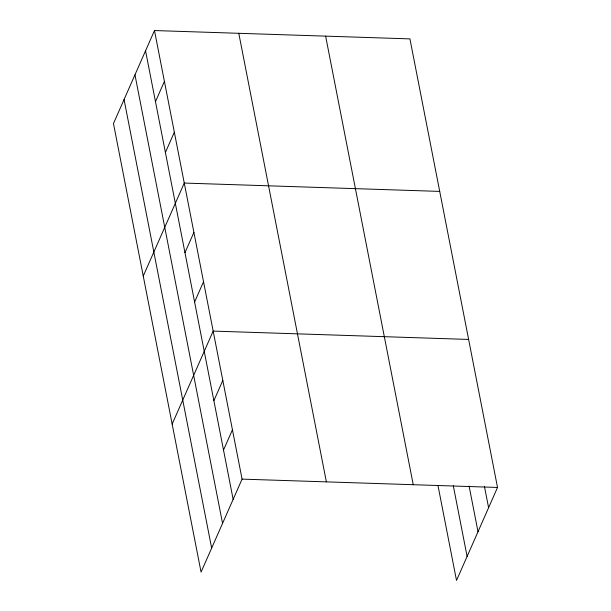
<?xml version="1.0" encoding="UTF-8"?>
<svg xmlns="http://www.w3.org/2000/svg" width="611" height="611" viewBox="0 0 611 611"><rect width="100%" height="100%" fill="white"/><g stroke="black" fill="none" stroke-linecap="round" stroke-linejoin="round"><path stroke-width="0.92" d="M154.484 30.55L113.47 123.544L201.065 572.11L242.078 479.123L154.484 30.55L409.935 38.89L497.53 487.456L456.516 580.45L437.972 485.485M155.477 101.64L164.412 81.385M165.405 152.475L174.334 132.228M143.249 276.057L184.262 183.063L439.721 191.403M184.965 252.656L193.901 232.409M194.604 302.002L203.539 281.747M172.157 424.08L213.17 331.093L468.622 339.433M213.873 400.686L222.809 380.432M223.511 450.032L232.44 429.777M242.078 479.123L497.53 487.456M484.416 486.303L488.601 507.71M469.103 486.096L478.016 531.715M453.286 485.692L467.102 556.445M325.632 36.133L413.235 484.706M238.779 33.3L326.381 481.873M145.548 50.805L233.142 499.37M134.962 74.809L222.557 523.375M124.056 99.54L211.65 548.105"/></g></svg>
